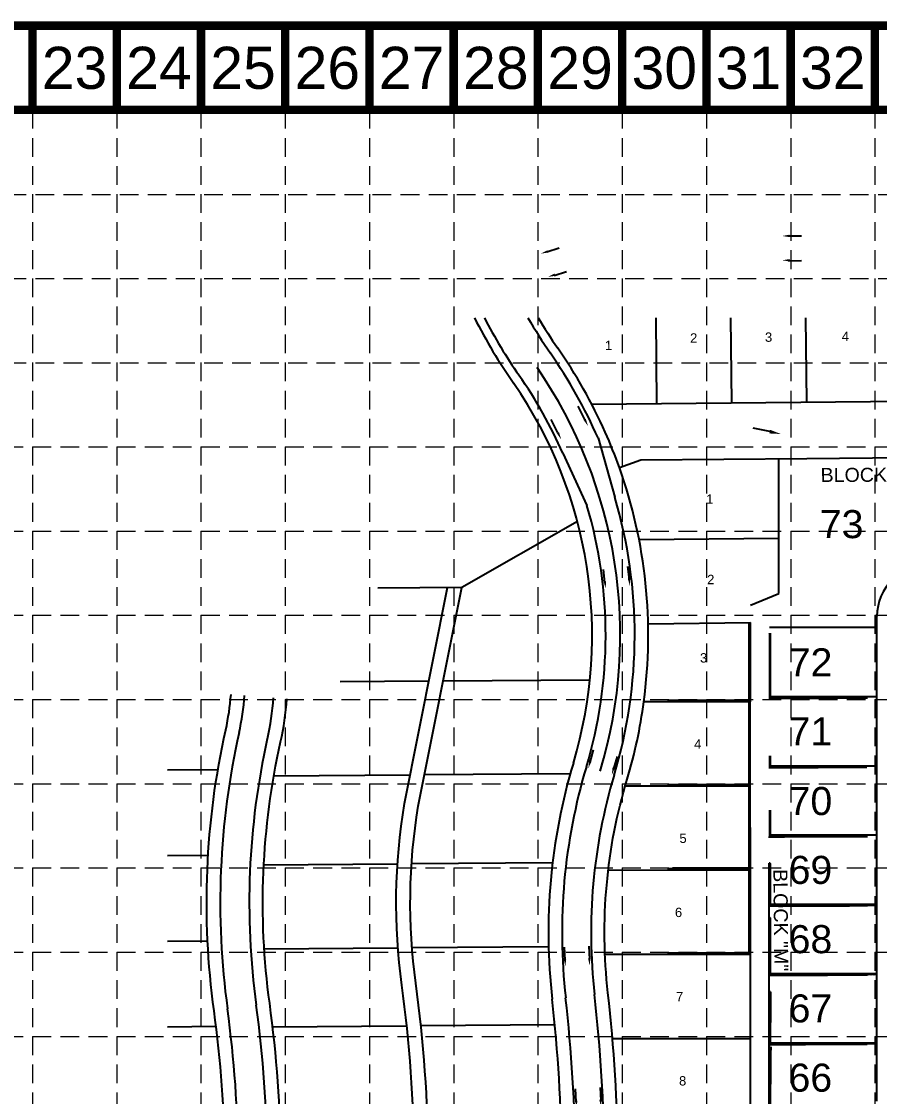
# Model space of a CAD drawing. Header units: inches. Extents: x 2468851 to 2474620, y 7110473 to 7114082.
# Drawn here: x 2470913 to 2471830, y 7112933 to 7114082 of the extents above; entities that cross this region are included whole.
import ezdxf
from ezdxf.enums import TextEntityAlignment as Align

# ---------------------------------------------------------------- set-up
doc = ezdxf.new("R2010")
doc.units = ezdxf.units.IN
doc.header["$MEASUREMENT"] = 0
doc.linetypes.add('HIDDEN', pattern=[0.375, 0.25, -0.125])
for name, color, linetype in [('AROW', 250, 'Continuous'), ('BASE', 7, 'Continuous'), ('BLOCKNO', 250, 'Continuous'), ('ex-row', 1, 'Continuous'), ('EXIST', 250, 'Continuous'), ('EXPVMT', 250, 'Continuous'), ('FLOW', 250, 'Continuous'), ('GRID', 254, 'HIDDEN'), ('LOT', 250, 'Continuous'), ('LOTNO', 250, 'Continuous'), ('PWall 2', 7, 'Continuous'), ('SODDED LOT', 2, 'Continuous'), ('SROW', 250, 'Continuous'), ('WALL', 21, 'HIDDEN')]:
    doc.layers.add(name, color=color, linetype=linetype)
doc.styles.get("Standard").update_dxf_attribs({"font": 'ARIAL.TTF'})
pattern_1 = [(45, (0, 0), (-0.88388347648, 0.88388347648), [])]

# ---------------------------------------------------------------- blocks, each defined once
blk = doc.blocks.new('1DA')
at = {"layer": 'FLOW'}
for p, q in [((7.2, 16), (23.1, 16)), ((7.2, -16), (23.1, -16))]:
    blk.add_line(p, q, dxfattribs=at)
for points in [[(7.2, 14.7), (7.2, 17.3), (-0.7, 16)], [(7.2, -17.3), (7.2, -14.7), (-0.7, -16)]]:
    blk.add_solid(points, dxfattribs=at)
blk = doc.blocks.new('1DB')
at = {"layer": 'FLOW'}
for p, q in [((6.2, 13), (20.1, 13)), ((6.2, -13.5), (20.1, -13.5))]:
    blk.add_line(p, q, dxfattribs=at)
for points in [[(7.3, 11.7), (7.3, 14.3), (-0.6, 13)], [(7.3, -14.3), (7.3, -11.7), (-0.6, -13)]]:
    blk.add_solid(points, dxfattribs=at)

msp = doc.modelspace()

# ---------------------------------------------------------------- hatches: boundary and pattern name
at = {"layer": 'PWall 2'}
h = msp.add_hatch(dxfattribs=at)
h.set_pattern_fill('ANSI31', color=4, scale=10, style=0)
h.set_pattern_definition(pattern_1)
h.paths.add_polyline_path([(2471691.3, 7113085.7), (2471691.3, 7113084.7), (2471692.3, 7113084.7), (2471692.3, 7113220.5), (2471691.3, 7113220.5)])
h = msp.add_hatch(dxfattribs=at)
h.set_pattern_fill('ANSI31', color=4, scale=10, style=0)
h.set_pattern_definition(pattern_1)
h.paths.add_polyline_path([(2471691.3, 7113175.9), (2471691.3, 7113176.9), (2471609, 7113176.9), (2471609, 7113175.9)])
h = msp.add_hatch(dxfattribs=at)
h.set_pattern_fill('ANSI31', color=4, scale=10, style=0)
h.set_pattern_definition(pattern_1)
h.paths.add_polyline_path([(2471713.3, 7113138.2), (2471712.3, 7113138.2), (2471712.3, 7113137.2), (2471827.3, 7113137.1), (2471827.3, 7113138.1)])
h.paths.add_polyline_path([(2471713.3, 7113182.2), (2471712.3, 7113182.2), (2471712.3, 7113138.2), (2471713.3, 7113138.2)])
h = msp.add_hatch(dxfattribs=at)
h.set_pattern_fill('ANSI31', color=4, scale=10, style=0)
h.set_pattern_definition(pattern_1)
h.paths.add_polyline_path([(2471713.3, 7113124.2), (2471712.3, 7113124.2), (2471712.3, 7113064.2), (2471713.3, 7113064.2)])
h.paths.add_polyline_path([(2471713.8, 7113064.2), (2471713.8, 7113063.2), (2471827.3, 7113063.1), (2471827.3, 7113064.1)])
h = msp.add_hatch(dxfattribs=at)
h.set_pattern_fill('ANSI31', color=4, scale=10, style=0)
h.set_pattern_definition(pattern_1)
h.paths.add_polyline_path([(2471609.4, 7113085.7), (2471609.4, 7113084.7), (2471691.3, 7113084.7), (2471691.3, 7113085.7)])
h = msp.add_hatch(dxfattribs=at)
h.set_pattern_fill('ANSI31', color=4, scale=10, style=0)
h.set_pattern_definition(pattern_1)
h.paths.add_polyline_path([(2471827.2, 7112989.1), (2471827.2, 7112990.1), (2471713.8, 7112990.2), (2471713.8, 7112989.2)])
h.paths.add_polyline_path([(2471713.8, 7112989.2), (2471713.8, 7112990.2), (2471713.2, 7112990.2), (2471712.2, 7112990.2), (2471712.2, 7112989.2)])
h.paths.add_polyline_path([(2471713.3, 7113045.2), (2471712.3, 7113045.2), (2471712.2, 7112990.2), (2471713.2, 7112990.2)])
h = msp.add_hatch(dxfattribs=at)
h.set_pattern_fill('ANSI31', color=4, scale=10, style=0)
h.set_pattern_definition(pattern_1)
h.paths.add_polyline_path([(2471827.5, 7112915.1, -0.000758), (2471827.4, 7112916.1), (2471713.8, 7112916.2), (2471713.8, 7112915.2)])
h.paths.add_polyline_path([(2471713.2, 7112986.2), (2471712.2, 7112986.2), (2471712.2, 7112916.2), (2471713.2, 7112916.2)])
at = {"layer": 'SODDED LOT', "linetype": 'Continuous'}
h = msp.add_hatch(dxfattribs=at)
h.set_pattern_fill('ANSI31', color=256, scale=40, style=0)
h.paths.add_polyline_path([(2472093.3, 7112787.7), (2472221.6, 7112787.6), (2472221.1, 7112667.4), (2472093.2, 7112666.7), (2472093.2, 7112679.1), (2472093.2, 7112787.7)])
h.paths.add_polyline_path([(2471960.5, 7112505.4), (2471959.7, 7112628.2), (2472033.7, 7112628.2), (2472034.4, 7112505.2), (2471960.5, 7112505.3)])
h.paths.add_polyline_path([(2472943.9, 7112483.2), (2472828.6, 7112440.6), (2472835.7, 7112422.6), (2472839.7, 7112413.5), (2472848, 7112395.6), (2472853, 7112385.9), (2472858.5, 7112375.6), (2472870.5, 7112355.8), (2472902, 7112375.7), (2472974.1, 7112421.8), (2472963.7, 7112439.4), (2472954.7, 7112457.2), (2472946.7, 7112476.1), (2472944.1, 7112483.1)])
h.paths.add_polyline_path([(2473207.1, 7112415.6), (2473209.5, 7112419.3), (2473291.2, 7112550.2), (2473277.1, 7112559.7), (2473268.7, 7112565.8), (2473246, 7112583.4), (2473233.4, 7112592.2), (2473227.8, 7112595.8), (2473221.5, 7112599.4), (2473212.3, 7112604.8), (2473198.4, 7112611.8), (2473179.6, 7112620.1), (2473161, 7112626.5), (2473143.6, 7112631.4), (2473124.7, 7112635.3), (2473119.2, 7112635.2), (2473114.5, 7112633.7), (2473110.4, 7112630.8), (2473107.9, 7112626.3), (2473106.6, 7112621.6), (2473105.4, 7112606.6), (2473105.5, 7112593.2), (2473106.9, 7112578.9), (2473109.8, 7112566), (2473113.8, 7112552.9), (2473118.8, 7112540.9), (2473119.6, 7112539.3), (2473125.5, 7112528.4), (2473132.5, 7112517.6), (2473154.5, 7112487.4), (2473189.1, 7112440.1), (2473207, 7112415.6)])
h.paths.add_polyline_path([(2472149.9, 7113580.6), (2472139.1, 7113587.3), (2472148.3, 7113599.5), (2472130, 7113617.4), (2472301, 7113620.9), (2472421, 7113670.5), (2472435.9, 7113657.7), (2472418.5, 7113656.7), (2472386.3, 7113644.4), (2472349.6, 7113630.6), (2472301, 7113613.8), (2472253.5, 7113608.2), (2472206, 7113607.7), (2472182, 7113606.7), (2472168.8, 7113602.6), (2472156, 7113590.3)])
h.paths.add_polyline_path([(2472770.9, 7113693.3), (2472783.8, 7113696.4), (2473029.2, 7113695.4), (2473046.2, 7113689.7), (2473045.7, 7113705.7), (2472771.5, 7113707.2)])
h.paths.add_polyline_path([(2473645.4, 7113690.7), (2473645, 7113704.6), (2473380.1, 7113706.2), (2473375.6, 7113692.3), (2473381.7, 7113694.8), (2473634.3, 7113693.9)])
h.paths.add_polyline_path([(2473661.8, 7113026.9), (2473687.5, 7113025.6), (2473728.5, 7113019.3), (2473771.1, 7113012.6), (2473800.8, 7113000.6), (2473816.1, 7112992), (2473817.6, 7112992.3), (2473826.6, 7112959), (2473778.3, 7112869.4), (2473754.2, 7112818.3), (2473704.9, 7112707.3), (2473675.9, 7112628.5), (2473649.4, 7112551.6), (2473609.4, 7112401.1), (2473622, 7112397.2), (2473660.2, 7112541.4), (2473687, 7112623.6), (2473721, 7112714), (2473756.5, 7112795.8), (2473776.2, 7112842.1), (2473803.7, 7112892.8), (2473821.3, 7112931.8), (2473838.2, 7112953.9), (2473843.8, 7112970.4), (2473841.6, 7112985), (2473834.4, 7112995.8), (2473821.8, 7113003.5), (2473803.5, 7113011.6), (2473780.8, 7113020.1), (2473754.2, 7113027.8), (2473717.9, 7113032.7), (2473683.7, 7113037.8), (2473675.2, 7113037.5), (2473668.5, 7113034.7), (2473663, 7113029)])
h.paths.add_polyline_path([(2473971.5, 7113199.8), (2473953.3, 7113211.9), (2473941.2, 7113192.1), (2473861.1, 7113065.6), (2473810.5, 7113087.5), (2473761.2, 7113101.5), (2473721, 7113107), (2473697.2, 7113110.4), (2473674.1, 7113113.7), (2473679.5, 7113105.3), (2473686.7, 7113099.9), (2473703.5, 7113097.6), (2473742.5, 7113092.2), (2473787.4, 7113083.2), (2473826.4, 7113070), (2473851, 7113058.6), (2473862.4, 7113053.2), (2473874.4, 7113053.5), (2473885.8, 7113058.3), (2473896, 7113069.7), (2473937.9, 7113137.7), (2473969.9, 7113198.6)])
h.paths.add_polyline_path([(2474189.4, 7113705.6), (2474212.7, 7113695.3), (2474173.1, 7113585.5), (2474125.5, 7113471.6), (2474078.4, 7113374), (2473995.2, 7113231.4), (2473980.7, 7113211.8), (2473961.7, 7113224.1), (2474019.2, 7113316.2), (2474060, 7113393.3), (2474123.1, 7113525), (2474155.5, 7113608.2)])
h.paths.add_polyline_path([(2472613.3, 7113048.1), (2472742.6, 7113047.9), (2472742.9, 7112984.1), (2472740.2, 7112975), (2472732.2, 7112966.8), (2472722.7, 7112964.6), (2472628.3, 7112964.8), (2472620.3, 7112967.7), (2472615.7, 7112974.1), (2472614.1, 7112982.3), (2472613.3, 7112995.2)])
h.paths.add_polyline_path([(2472069.9, 7112331.6), (2472070.3, 7112318.1), (2472070.6, 7112197.1), (2471996.7, 7112197.2), (2471995.8, 7112331.7), (2472070.2, 7112331.6)])
h.paths.add_polyline_path([(2472440.2, 7112197.1), (2472440.4, 7112331.7), (2472514.3, 7112331.7), (2472514.1, 7112311.4), (2472514.1, 7112197.1), (2472440.4, 7112197.1)])
h.paths.add_polyline_path([(2471733.8, 7111882.3), (2471733.8, 7111970.4), (2471868.6, 7111970.9), (2471868.3, 7111882.5), (2471840.6, 7111882.4), (2471733.9, 7111882)])
edge = h.paths.add_edge_path()
edge.add_line((2471343.5, 7111971), (2471344.1, 7111826.6))
edge.add_line((2471344.1, 7111826.6), (2471538.5, 7111827.3))
edge.add_arc((2471538.4, 7111847.3), 20, 270.2036, 360.1993)
edge.add_line((2471558.4, 7111847.3), (2471558.4, 7111971.6))
edge.add_line((2471558.4, 7111971.6), (2471343.5, 7111970.9))
edge.add_line((2471343.5, 7111970.9), (2471343.5, 7111971))
h.paths.add_polyline_path([(2471436.5, 7111651.3), (2471435.9, 7111795.9), (2471345.6, 7111795.6), (2471346, 7111779), (2471346.3, 7111651.2), (2471436.4, 7111651.4)])
edge = h.paths.add_edge_path()
edge.add_line((2470893.9, 7111969.8), (2470893.5, 7112114))
edge.add_line((2470893.5, 7112114), (2470801.6, 7112113.7))
edge.add_arc((2470801.7, 7112093.7), 20, 90.1777, 179.3767)
edge.add_line((2470781.7, 7112094), (2470781.6, 7112090.9))
edge.add_line((2470781.6, 7112090.9), (2470782.1, 7111968.8))
edge.add_line((2470782.1, 7111968.8), (2470894, 7111969.6))
edge.add_line((2470894, 7111969.6), (2470893.9, 7111969.8))
h.paths.add_polyline_path([(2470750.3, 7112143.4), (2470731.6, 7112143.5), (2470623.9, 7112143.1), (2470623.3, 7112319.6), (2470749.9, 7112320.1), (2470750.4, 7112143.4)])
h.paths.add_polyline_path([(2470605.1, 7111911.5), (2470605.1, 7111834.6), (2470462.4, 7111834.1), (2470462.1, 7111911), (2470480.8, 7111911.1), (2470605.1, 7111911.5)])

# ---------------------------------------------------------------- linework, layer by layer
at = {"layer": 'AROW'}
for p, q in [((2471752.4, 7113614.8), (2472189.9, 7113619)), ((2471692.3, 7113354.6), (2471692.4, 7113439.3))]:
    msp.add_line(p, q, dxfattribs=at)
at = {"layer": 'BASE', "const_width": 9}
for points in [[(2468855.2, 7110477.2), (2474615.2, 7110477.2), (2474615.2, 7114077.2), (2468855.2, 7114077.2)], [(2468945.2, 7110567.2), (2474525.2, 7110567.2), (2474525.2, 7113987.2), (2468945.2, 7113987.2)]]:
    msp.add_lwpolyline(points, close=True, dxfattribs=at)
for points in [[(2470925.2, 7113987.2), (2470925.2, 7114077.2)], [(2471015.2, 7113987.2), (2471015.2, 7114077.2)], [(2471105.2, 7113987.2), (2471105.2, 7114077.2)], [(2471195.2, 7113987.2), (2471195.2, 7114077.2)], [(2471285.2, 7113987.2), (2471285.2, 7114077.2)], [(2471375.2, 7113987.2), (2471375.2, 7114077.2)], [(2471465.2, 7113987.2), (2471465.2, 7114077.2)], [(2471555.2, 7113987.2), (2471555.2, 7114077.2)], [(2471645.2, 7113987.2), (2471645.2, 7114077.2)], [(2471735.2, 7113987.2), (2471735.2, 7114077.2)], [(2471825.2, 7113987.2), (2471825.2, 7114077.2)]]:
    msp.add_lwpolyline(points, dxfattribs=at)
at = {"layer": 'ex-row', "color": 7}
for p, q in [((2471692.1, 7112612.2), (2471692.3, 7113174.2)), ((2471827.2, 7112927.9), (2471827.3, 7113174.2))]:
    msp.add_line(p, q, dxfattribs=at)
at = {"layer": 'EXIST', "color": 252}
for p, q in [((2471592.3, 7113673.3), (2471591.4, 7113765.1)), ((2471672.3, 7113674.1), (2471671.4, 7113765.1)), ((2471752.3, 7113674.9), (2471751.4, 7113765.1)), ((2471522.7, 7113672.7), (2472286.9, 7113679.9)), ((2471552.2, 7113605), (2471575.1, 7113613.2)), ((2471575.1, 7113613.2), (2471752.4, 7113614.8)), ((2471722.4, 7113470.6), (2471722.4, 7113614.6)), ((2471507.3, 7113547.4), (2471384, 7113476.9)), ((2471573.2, 7113528.2), (2471722.4, 7113529.6)), ((2471384, 7113476.9), (2471294.3, 7113476.2)), ((2471692.4, 7113457.9), (2471722.4, 7113470.6)), ((2471582.9, 7113438.2), (2471692.4, 7113439.3)), ((2471348.6, 7113376.6), (2471254, 7113375.9)), ((2471520.6, 7113377.9), (2471364, 7113376.7)), ((2471692.3, 7113354.6), (2471578.3, 7113354.7)), ((2471123.3, 7113282), (2471069.6, 7113281.6)), ((2471328.6, 7113276.5), (2471183, 7113275.4)), ((2471499.6, 7113277.7), (2471344, 7113276.6)), ((2471692.3, 7113264.6), (2471558.3, 7113264.7)), ((2471112.8, 7113190.5), (2471069.6, 7113190.1)), ((2471314.9, 7113181.3), (2471172.3, 7113180.3)), ((2471480.8, 7113182.6), (2471330.2, 7113181.5)), ((2471692.3, 7113174.6), (2471540.3, 7113174.7)), ((2471712.2, 7112842.2), (2471712.3, 7113174.2)), ((2471112.3, 7113099), (2471069.6, 7113098.7)), ((2471315.4, 7113091.6), (2471172.8, 7113090.5)), ((2471476.6, 7113092.8), (2471330.6, 7113091.7)), ((2471692.3, 7113084.6), (2471536.8, 7113084.7)), ((2471692.3, 7113084.7), (2471609.4, 7113084.7)), ((2471121.4, 7113007.6), (2471069.6, 7113007.2)), ((2471324.4, 7113008.2), (2471181.8, 7113007.1)), ((2471483.3, 7113009.4), (2471340.2, 7113008.3)), ((2471692.3, 7112994.6), (2471544.9, 7112994.7)), ((2471692.3, 7112994.7), (2471609.4, 7112994.7))]:
    msp.add_line(p, q, dxfattribs=at)
for points in [[(2471552.2, 7113605, 0.01902), (2471537.1, 7113642.8, 0.179184)], [(2471578.3, 7113354.7, 0.1193), (2471552.2, 7113605, 0.179184)], [(2471333.5, 7112819.3), (2471333.2, 7112865.8, 0.032159), (2471319.8, 7113052, -0.075333), (2471322.6, 7113246), (2471368.6, 7113476.7)], [(2471348.5, 7112818.3), (2471348.2, 7112865.9, 0.032159), (2471334.7, 7113054, -0.075236), (2471337.3, 7113243.3), (2471384, 7113476.9)], [(2471130.9, 7112836.5), (2471130.7, 7112864.3, 0.03216), (2471119.2, 7113024.5, -0.089134), (2471131.7, 7113324.9, 0.035242), (2471137.3, 7113362.5, 0.035242)], [(2471190.9, 7112838.8), (2471190.7, 7112864.7, 0.03216), (2471178.6, 7113032.6, -0.089134), (2471190.3, 7113311.9, 0.035242), (2471197.1, 7113357.8, 0.035242)], [(2471550.9, 7112838.5), (2471550.7, 7112867.5, 0.026444), (2471540, 7113043.7, -0.101602), (2471560.5, 7113272, 0.039565), (2471578.3, 7113354.7, 0.179184)]]:
    msp.add_lwpolyline(points, format="xyb", dxfattribs=at)
for centre, radius, start, end in [((2471871.3, 7114002.3), 530, 206.5835, 215.4523), ((2471871.3, 7114002.3), 470, 210.3068, 215.0103), ((2471048.1, 7113425.7), 535, 23.9403, 35.0103), ((2471048.1, 7113425.9), 505, 343.2851, 34.4957), ((2471048.1, 7113425.9), 475, 343.2851, 34.4957), ((2472106.4, 7113108.1), 630, 163.2851, 186.4908), ((2469880.7, 7112854.9), 1610, 0.4318, 6.4908)]:
    msp.add_arc(centre, radius, start, end, dxfattribs=at)
at = {"layer": 'EXPVMT'}
for p, q in [((2471529.4, 7113636.7), (2471547.2, 7113573.4)), ((2471491.9, 7113620.3), (2471517.5, 7113564.6))]:
    msp.add_line(p, q, dxfattribs=at)
for centre, radius, start, end in [((2471871.3, 7114002.3), 520.5, 207.108, 215.0103), ((2471871.3, 7114002.3), 479.5, 209.6455, 215.0103), ((2471048.1, 7113425.7), 525.5, 23.6733, 35.0103), ((2471048.1, 7113425.7), 484.5, 23.675, 35.0103), ((2471048.1, 7113425.9), 520.5, 343.2851, 16.4569), ((2471048.1, 7113425.9), 489.5, 343.2851, 16.4569), ((2470868.2, 7113383.7), 284.5, 347.4254, 355.499), ((2470868.2, 7113383.7), 315.5, 347.4254, 355.499), ((2471961.3, 7113139.9), 835.5, 167.4254, 187.7997), ((2471961.3, 7113139.9), 804.5, 167.4254, 187.7997), ((2472106.4, 7113108.1), 615.5, 163.2851, 186.4908), ((2472106.4, 7113108.1), 584.5, 163.2851, 186.4908), ((2469880.7, 7112854.9), 1624.5, 0.4318, 6.4908), ((2469880.7, 7112854.9), 1655.5, 0.4318, 6.4908), ((2469880.7, 7112854.9), 1264.5, 0.4318, 7.7997), ((2469880.7, 7112854.9), 1295.5, 0.4318, 7.7997)]:
    msp.add_arc(centre, radius, start, end, dxfattribs=at)
at = {"layer": 'FLOW', "color": 7}
msp.add_line((2471712.9, 7113643.4), (2471695, 7113647.3), dxfattribs=at)
at = {"layer": 'FLOW'}
msp.add_line((2471712.9, 7113643.4), (2471695, 7113647.3), dxfattribs=at)
at = {"layer": 'FLOW', "color": 7}
msp.add_solid([(2471713.3, 7113645.4), (2471712.4, 7113641.5), (2471724.6, 7113640.9)], dxfattribs=at)
at = {"layer": 'FLOW'}
msp.add_solid([(2471713.3, 7113645.4), (2471712.4, 7113641.5), (2471724.6, 7113640.9)], dxfattribs=at)
at = {"layer": 'GRID', "color": 252, "linetype": 'HIDDEN', "lineweight": 0, "ltscale": 80}
for p, q in [((2470925.2, 7113987.2), (2470925.2, 7110836.8)), ((2471015.2, 7113987.2), (2471015.2, 7110836.8)), ((2471105.2, 7113987.2), (2471105.2, 7110836.8)), ((2471195.2, 7113987.2), (2471195.2, 7110836.8)), ((2471285.2, 7113987.2), (2471285.2, 7110836.8)), ((2471375.2, 7113987.2), (2471375.2, 7110836.8)), ((2471465.2, 7113987.2), (2471465.2, 7110836.8)), ((2471555.2, 7113987.2), (2471555.2, 7110836.8)), ((2471645.2, 7113987.2), (2471645.2, 7110836.8)), ((2471735.2, 7113987.2), (2471735.2, 7110836.8)), ((2471825.2, 7113987.2), (2471825.2, 7110836.8)), ((2468948.5, 7113896.9), (2474528.5, 7113896.9)), ((2468948.5, 7113806.9), (2474528.5, 7113806.9)), ((2468948.5, 7113716.9), (2474528.5, 7113716.9)), ((2468945.2, 7113627.2), (2474525.2, 7113627.2)), ((2468945.2, 7113537.2), (2474525.2, 7113537.2)), ((2468945.2, 7113447.2), (2474525.2, 7113447.2)), ((2468945.2, 7113357.2), (2474525.2, 7113357.2)), ((2468945.2, 7113267.2), (2474525.2, 7113267.2)), ((2468945.2, 7113177.2), (2474525.2, 7113177.2)), ((2468945.2, 7113087.2), (2474525.2, 7113087.2)), ((2468945.2, 7112997.2), (2474525.2, 7112997.2))]:
    msp.add_line(p, q, dxfattribs=at)
at = {"layer": 'LOT'}
for p, q in [((2471827.4, 7113434.1), (2471712.4, 7113434.1)), ((2471827.3, 7113360.1), (2471712.3, 7113360.1)), ((2471827.3, 7113286.1), (2471712.3, 7113286.1)), ((2471827.3, 7113212.1), (2471712.3, 7113212.1)), ((2471827.3, 7113138.1), (2471712.3, 7113138.1)), ((2471827.3, 7113064.1), (2471712.3, 7113064.1)), ((2471827.2, 7112990.1), (2471712.2, 7112990.1))]:
    msp.add_line(p, q, dxfattribs=at)
at = {"layer": 'PWall 2', "color": 4}
for p, q in [((2471691.3, 7113085.7), (2471691.3, 7113220.5)), ((2471691.3, 7113220.5), (2471692.3, 7113220.5)), ((2471692.3, 7113084.7), (2471692.3, 7113220.5)), ((2471691.3, 7113176.9), (2471609, 7113176.9)), ((2471609, 7113175.9), (2471609, 7113176.9)), ((2471691.3, 7113175.9), (2471609, 7113175.9)), ((2471712.3, 7113137.2), (2471712.3, 7113182.2)), ((2471713.3, 7113182.2), (2471712.3, 7113182.2)), ((2471713.3, 7113138.2), (2471713.3, 7113182.2)), ((2471827.3, 7113137.1), (2471712.3, 7113137.2)), ((2471827.3, 7113138.1), (2471713.3, 7113138.2)), ((2471712.3, 7113063.2), (2471712.3, 7113124.2)), ((2471712.3, 7113124.2), (2471713.3, 7113124.2)), ((2471713.3, 7113064.2), (2471713.3, 7113124.2)), ((2471691.3, 7113085.7), (2471609.4, 7113085.7)), ((2471609.4, 7113084.7), (2471609.4, 7113085.7)), ((2471692.3, 7113084.7), (2471609.4, 7113084.7)), ((2471827.3, 7113063.1), (2471712.3, 7113063.2)), ((2471827.3, 7113064.1), (2471713.3, 7113064.2)), ((2471712.2, 7112989.2), (2471712.3, 7113045.2)), ((2471713.3, 7113045.2), (2471712.3, 7113045.2)), ((2471713.2, 7112990.2), (2471713.3, 7113045.2)), ((2471827.2, 7112989.1), (2471712.2, 7112989.2)), ((2471712.2, 7112915.2), (2471712.2, 7112986.2)), ((2471713.2, 7112986.2), (2471712.2, 7112986.2)), ((2471827.2, 7112990.1), (2471713.2, 7112990.2)), ((2471713.2, 7112916.2), (2471713.2, 7112986.2))]:
    msp.add_line(p, q, dxfattribs=at)
at = {"layer": 'SROW'}
msp.add_line((2471827.2, 7112927.8), (2471827.4, 7113446.1), dxfattribs=at)
msp.add_arc((2471882.4, 7113446.1), 55, 90.5429, 179.9854, dxfattribs=at)
at = {"layer": 'WALL', "color": 4, "linetype": 'Continuous', "const_width": 3}
for points in [[(2471691.1, 7113085.8), (2471691.2, 7113439.3)], [(2471817.3, 7113359.2), (2471713.1, 7113358.8), (2471713, 7113428.1)], [(2471691.1, 7113355.8), (2471603.4, 7113355.9)], [(2471816.6, 7113285.2), (2471713.2, 7113284.7), (2471713.2, 7113297)], [(2471691.1, 7113265.8), (2471603.4, 7113265.9)], [(2471817.3, 7113211.2), (2471713, 7113210.8), (2471713.2, 7113239.1)], [(2471691.1, 7113175.8), (2471603.3, 7113175.9)], [(2471817.3, 7113137.2), (2471713, 7113136.8), (2471713, 7113182.1)], [(2471817.3, 7113063.2), (2471713, 7113062.8), (2471712.9, 7113124.1)], [(2471691.1, 7113085.8), (2471603.3, 7113085.9)], [(2471817.2, 7112989.2), (2471713, 7112988.8), (2471713.5, 7113045.1)], [(2471817.2, 7112915.2), (2471712.9, 7112914.8), (2471713.6, 7112986.1)]]:
    msp.add_lwpolyline(points, dxfattribs=at)

# ---------------------------------------------------------------- block references
at = {"layer": 'FLOW', "color": 7}
for name, p, rotation in [('1DB', (2471726.7, 7113839.5), 0.5429054434423249), ('1DB', (2471472.5, 7113821.4), 17.03734332748778), ('1DA', (2471504.1, 7113642.8), 116.5468789462049), ('1DB', (2471550.4, 7113477.8), 96.95795535419187), ('1DB', (2471531.7, 7113280.7), 74.46607182498286), ('1DB', (2471507.4, 7113072.9), 92.49038122908189), ('1DB', (2471519.4, 7112921.8), 92.64798372005775)]:
    msp.add_blockref(name, p, dxfattribs=dict(at, rotation=rotation))
at = {"layer": 'FLOW'}
for name, p, rotation in [('1DB', (2471726.7, 7113839.5), 0.5429054434423249), ('1DB', (2471472.5, 7113821.4), 17.03734332748778), ('1DA', (2471504.1, 7113642.8), 116.5468789462049), ('1DB', (2471550.4, 7113477.8), 96.95795535419187), ('1DB', (2471531.7, 7113280.7), 74.46607182498286), ('1DB', (2471507.4, 7113072.9), 92.49038122908189), ('1DB', (2471519.4, 7112921.8), 92.64798372005775)]:
    msp.add_blockref(name, p, dxfattribs=dict(at, rotation=rotation))

# ---------------------------------------------------------------- texts
at = {"layer": 'BASE'}
for s, p in [('23', (2470970.2, 7114032.2)), ('24', (2471060.2, 7114032.2)), ('25', (2471150.2, 7114032.2)), ('26', (2471240.2, 7114032.2)), ('27', (2471330.2, 7114032.2)), ('28', (2471420.2, 7114032.2)), ('29', (2471510.2, 7114032.2)), ('30', (2471600.2, 7114032.2)), ('31', (2471690.2, 7114032.2)), ('32', (2471780.2, 7114032.2))]:
    msp.add_text(s, height=45, dxfattribs=at).set_placement(p, align=Align.MIDDLE_CENTER)
at = {"layer": 'BLOCKNO'}
for rotation, p in [(0.1954, (2471821.7, 7113597.3)), (270.5521, (2471724.7, 7113121.3))]:
    msp.add_text('BLOCK "M"', height=15, rotation=rotation, dxfattribs=at).set_placement(p, align=Align.MIDDLE)
at = {"layer": 'EXIST', "color": 252}
for s, p in [('3', (2471711.6, 7113744.4)), ('4', (2471793.6, 7113745.2)), ('1', (2471540.6, 7113735.6)), ('2', (2471631.6, 7113743.6)), ('4', (2471635.9, 7113309.6)), ('5', (2471620.2, 7113208.8))]:
    msp.add_text(s, height=10, rotation=0.5429, dxfattribs=at).set_placement(p, align=Align.MIDDLE)
for s, p in [('1', (2471648.7, 7113571.3)), ('2', (2471649.8, 7113485.5)), ('3', (2471642.2, 7113401.7)), ('6', (2471615.4, 7113129.7)), ('7', (2471616.6, 7113039.7)), ('8', (2471619.8, 7112949.7))]:
    msp.add_text(s, height=10, dxfattribs=at).set_placement(p, align=Align.MIDDLE)
at = {"layer": 'LOTNO'}
for s, p in [('73', (2471789.6, 7113544.6)), ('72', (2471756.4, 7113397.1)), ('71', (2471756.3, 7113323.1)), ('70', (2471756.3, 7113248.7)), ('69', (2471756.3, 7113175.1)), ('68', (2471756.3, 7113101.1)), ('67', (2471756.3, 7113027.1)), ('66', (2471756.2, 7112953.1))]:
    msp.add_text(s, height=30, dxfattribs=at).set_placement(p, align=Align.MIDDLE)

doc.saveas('drawing.dxf')
